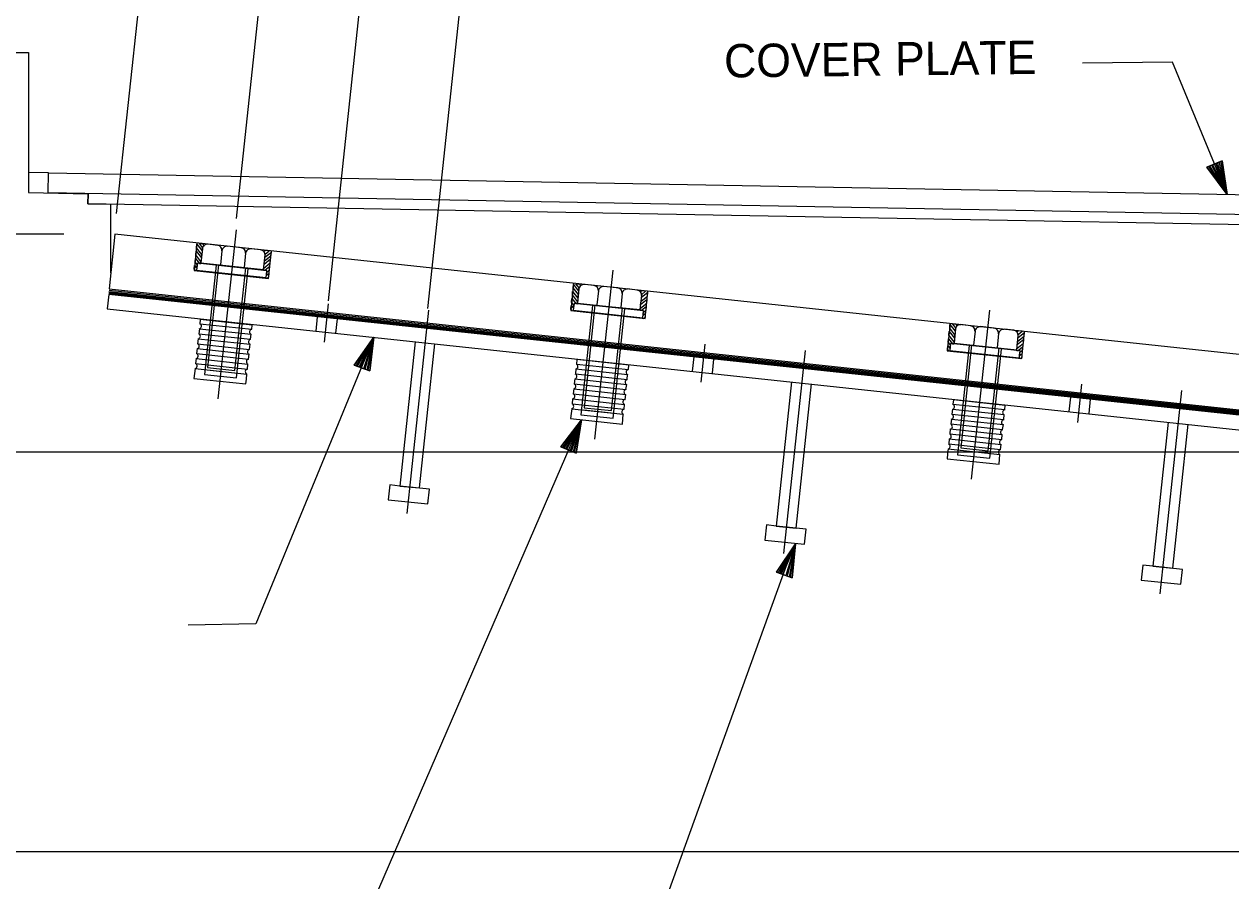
# Model space of a CAD drawing. Extents: x 10139.9 to 10183.9, y 10031.6 to 10060.9.
# Drawn here: x 10149.25 to 10155.34, y 10037.32 to 10041.64 of the extents above; entities that cross this region are included whole.
import ezdxf

# ---------------------------------------------------------------- set-up
doc = ezdxf.new("R2010")
doc.units = 0
for name, color, linetype in [('Dimension Lines', 7, 'Continuous'), ('Mis Center Lines', 7, 'Continuous'), ('Mis Object Lines', 7, 'Continuous'), ('Rebar Lines', 7, 'Continuous'), ('Structural Steel Lines', 7, 'Continuous'), ('Text', 7, 'Continuous')]:
    doc.layers.add(name, color=color, linetype=linetype)

msp = doc.modelspace()

# ---------------------------------------------------------------- linework, layer by layer
at = {"layer": 'Dimension Lines'}
for p, q in [((10149.7175, 10040.6874), (10150.2284, 10045.4617)), ((10150.3236, 10040.663), (10150.8303, 10045.3975)), ((10150.7865, 10040.2468), (10151.2451, 10044.5343)), ((10151.2881, 10040.208), (10151.6579, 10043.6551)), ((10150.3215, 10040.6048), (10150.2295, 10039.7521)), ((10149.4516, 10040.583), (10145.4322, 10040.583)), ((10152.222, 10040.4023), (10152.1295, 10039.5496)), ((10149.6791, 10040.2944), (10160.3774, 10039.1552)), ((10149.6791, 10040.2905), (10160.3767, 10039.1507)), ((10149.6797, 10040.3004), (10160.378, 10039.1605)), ((10149.678, 10040.2853), (10160.3767, 10039.1453)), ((10149.678, 10040.2814), (10160.376, 10039.1394)), ((10150.282, 10040.2429), (10150.2799, 10040.2178)), ((10150.7674, 10040.0386), (10150.7879, 10040.2316)), ((10151.2914, 10040.1999), (10151.1823, 10039.1747)), ((10154.1221, 10040.1999), (10154.0301, 10039.3471)), ((10152.1824, 10040.0404), (10152.1804, 10040.0154)), ((10152.668, 10039.8361), (10152.6884, 10040.0287)), ((10153.1918, 10039.997), (10153.0828, 10038.9721)), ((10154.083, 10039.8375), (10154.0808, 10039.8129)), ((10154.5683, 10039.6336), (10154.5884, 10039.8262)), ((10155.0919, 10039.7945), (10154.9832, 10038.7696))]:
    msp.add_line(p, q, dxfattribs=at)
for points in [[(10155.3219, 10040.7841), (10155.046, 10041.4516), (10154.5923, 10041.4462)], [(10155.2577, 10040.9376), (10155.2658, 10040.9407), (10155.3219, 10040.7841), (10155.2736, 10040.9435), (10155.2809, 10040.9467), (10155.3219, 10040.7841), (10155.2894, 10040.9502), (10155.2969, 10040.9533), (10155.3219, 10040.7841), (10155.22, 10040.9216), (10155.2274, 10040.9248), (10155.3219, 10040.7841), (10155.2348, 10040.9277), (10155.2426, 10040.9315), (10155.3219, 10040.7841), (10155.2506, 10040.9337), (10155.2969, 10040.9533), (10155.22, 10040.9216), (10155.3219, 10040.7841), (10155.2969, 10040.9533)], [(10151.0161, 10040.0636), (10150.4206, 10038.6183), (10150.0795, 10038.6117)], [(10150.9565, 10039.908), (10150.9487, 10039.9109), (10151.0161, 10040.0636), (10150.9413, 10039.9148), (10150.9339, 10039.9169), (10151.0161, 10040.0636), (10150.9255, 10039.9193), (10150.917, 10039.9233), (10151.0161, 10040.0636), (10150.995, 10039.8936), (10150.9876, 10039.8958), (10151.0161, 10040.0636), (10150.9798, 10039.8996), (10150.9724, 10039.9028), (10151.0161, 10040.0636), (10150.9639, 10039.9049), (10150.917, 10039.9233), (10150.995, 10039.8936), (10151.0161, 10040.0636), (10150.917, 10039.9233)], [(10152.0632, 10039.6471), (10150.7265, 10036.5563), (10149.9684, 10036.5563)], [(10151.999, 10039.4946), (10151.9905, 10039.4975), (10152.0632, 10039.6471), (10151.9839, 10039.5006), (10151.9761, 10039.5034), (10152.0632, 10039.6471), (10151.9686, 10039.5073), (10151.9602, 10039.5105), (10152.0632, 10039.6471), (10152.0375, 10039.4788), (10152.029, 10039.4823), (10152.0632, 10039.6471), (10152.0216, 10039.4847), (10152.0139, 10039.4876), (10152.0632, 10039.6471), (10152.0064, 10039.4915), (10151.9602, 10039.5105), (10152.0375, 10039.4788), (10152.0632, 10039.6471), (10151.9602, 10039.5105)], [(10153.0881, 10038.8632), (10153.08, 10038.8663), (10153.1434, 10039.0205), (10153.0715, 10038.8695), (10153.0641, 10038.8723), (10153.1434, 10039.0205), (10153.0556, 10038.8748), (10153.0482, 10038.8776), (10153.1434, 10039.0205), (10153.1276, 10038.8497), (10153.1192, 10038.8525), (10153.1434, 10039.0205), (10153.1117, 10038.855), (10153.1032, 10038.8589), (10153.1434, 10039.0205), (10153.0958, 10038.861), (10153.0482, 10038.8776), (10153.1276, 10038.8497), (10153.1434, 10039.0205), (10153.0482, 10038.8776)], [(10153.1124, 10038.9531), (10152.0255, 10035.9445), (10151.4786, 10035.9438)]]:
    msp.add_lwpolyline(points, dxfattribs=at)
at = {"layer": 'Mis Center Lines'}
for p, q in [((10150.1596, 10040.5272), (10150.1529, 10040.5354)), ((10152.0601, 10040.3244), (10152.0533, 10040.3329)), ((10153.9605, 10040.1219), (10153.9538, 10040.1303))]:
    msp.add_line(p, q, dxfattribs=at)
for points in [[(10150.1166, 10040.4002), (10150.1099, 10040.4084), (10150.1113, 10040.4256), (10150.1235, 10040.4122), (10150.1251, 10040.4302), (10150.1137, 10040.4432), (10150.1152, 10040.4613), (10150.1356, 10040.4355), (10150.1422, 10040.4348), (10150.1436, 10040.4461), (10150.1172, 10040.4796), (10150.119, 10040.4977), (10150.1455, 10040.4637), (10150.1476, 10040.481), (10150.1212, 10040.5148), (10150.1226, 10040.5324), (10150.149, 10040.499), (10150.1507, 10040.5096), (10150.1521, 10040.5156), (10150.1356, 10040.536), (10150.1529, 10040.5354)], [(10150.4771, 10040.3614), (10150.4862, 10040.3685), (10150.487, 10040.3858), (10150.4743, 10040.3752), (10150.4757, 10040.3924), (10150.4895, 10040.403), (10150.4909, 10040.4203), (10150.4658, 10040.4009), (10150.4598, 10040.4009), (10150.4605, 10040.4122), (10150.4929, 10040.4387), (10150.4947, 10040.4567), (10150.4619, 10040.4302), (10150.4644, 10040.4486), (10150.4969, 10040.4743), (10150.499, 10040.4916), (10150.4658, 10040.4658), (10150.4672, 10040.4771), (10150.4672, 10040.4824), (10150.487, 10040.499), (10150.4689, 10040.5007), (10150.4619, 10040.4955)], [(10152.0171, 10040.1974), (10152.0103, 10040.2058), (10152.0117, 10040.2231), (10152.0237, 10040.2098), (10152.0255, 10040.2277), (10152.0139, 10040.2404), (10152.0156, 10040.2588), (10152.0361, 10040.233), (10152.0428, 10040.2323), (10152.0442, 10040.2435), (10152.0177, 10040.2768), (10152.0191, 10040.2951), (10152.0456, 10040.2608), (10152.048, 10040.2785), (10152.0216, 10040.3123), (10152.023, 10040.3297), (10152.0494, 10040.2966), (10152.0508, 10040.3071), (10152.0527, 10040.3131), (10152.0361, 10040.3335), (10152.0533, 10040.3329)], [(10152.3775, 10040.1589), (10152.3868, 10040.1656), (10152.3874, 10040.1832), (10152.3744, 10040.1727), (10152.3761, 10040.19), (10152.3895, 10040.2005), (10152.3912, 10040.2178), (10152.3663, 10040.1981), (10152.3603, 10040.1981), (10152.3609, 10040.2098), (10152.3934, 10040.2362), (10152.3948, 10040.2542), (10152.3623, 10040.2277), (10152.3648, 10040.2457), (10152.3973, 10040.2715), (10152.3994, 10040.2891), (10152.3663, 10040.2633), (10152.3677, 10040.2746), (10152.3677, 10040.2799), (10152.3874, 10040.2966), (10152.3691, 10040.298), (10152.3623, 10040.2927)], [(10153.9174, 10039.9949), (10153.9105, 10040.0033), (10153.9122, 10040.0206), (10153.9242, 10040.0069), (10153.9256, 10040.0253), (10153.9143, 10040.0379), (10153.9157, 10040.0562), (10153.9361, 10040.0305), (10153.9433, 10040.0297), (10153.9447, 10040.041), (10153.9182, 10040.0743), (10153.9196, 10040.0922), (10153.946, 10040.0584), (10153.9485, 10040.0757), (10153.9221, 10040.1099), (10153.9235, 10040.1272), (10153.9499, 10040.094), (10153.9514, 10040.1046), (10153.9527, 10040.1106), (10153.9361, 10040.131), (10153.9538, 10040.1303)], [(10154.278, 10039.9564), (10154.2871, 10039.9631), (10154.2879, 10039.9804), (10154.2749, 10039.9699), (10154.2766, 10039.9875), (10154.2901, 10039.998), (10154.2915, 10040.0154), (10154.2667, 10039.9956), (10154.2607, 10039.9956), (10154.2615, 10040.0069), (10154.2939, 10040.0333), (10154.2953, 10040.0517), (10154.2629, 10040.0253), (10154.265, 10040.0432), (10154.2978, 10040.0689), (10154.2999, 10040.0862), (10154.2667, 10040.0605), (10154.2681, 10040.0721), (10154.2681, 10040.0774), (10154.2879, 10040.094), (10154.2695, 10040.0955), (10154.2629, 10040.0901)]]:
    msp.add_lwpolyline(points, dxfattribs=at)
at = {"layer": 'Mis Object Lines'}
for p, q in [((10149.3743, 10040.893), (10149.2737, 10040.8952)), ((10160.6148, 10039.483), (10146.2493, 10039.483))]:
    msp.add_line(p, q, dxfattribs=at)
msp.add_lwpolyline([(10165.4208, 10037.4672), (10146.2493, 10037.4672), (10146.2493, 10041.3489), (10146.4006, 10041.4998), (10149.2737, 10041.4998), (10149.2737, 10040.794), (10149.574, 10040.7872), (10149.5726, 10040.7371), (10149.6872, 10040.7351), (10149.6872, 10040.3886)], dxfattribs=at)
at = {"layer": 'Rebar Lines'}
for p, q in [((10150.1507, 10040.5103), (10150.143, 10040.4387)), ((10150.227, 10040.5272), (10150.178, 10040.5324)), ((10150.2488, 10040.4997), (10150.2414, 10040.4288)), ((10150.3466, 10040.5148), (10150.2771, 10040.5227)), ((10150.3684, 10040.487), (10150.3614, 10040.4161)), ((10150.4446, 10040.5043), (10150.3964, 10040.5096)), ((10150.4598, 10040.4055), (10150.4672, 10040.4771)), ((10150.143, 10040.4387), (10150.3011, 10040.4221)), ((10150.3011, 10040.4221), (10150.4598, 10040.4055)), ((10152.0508, 10040.3079), (10152.0435, 10040.2362)), ((10152.1274, 10040.3244), (10152.0783, 10040.3297)), ((10152.1493, 10040.2972), (10152.1419, 10040.2264)), ((10152.2466, 10040.3123), (10152.1772, 10040.3198)), ((10152.3452, 10040.3018), (10152.2968, 10040.3071)), ((10152.0435, 10040.2362), (10152.2015, 10040.2192)), ((10152.2689, 10040.2845), (10152.2618, 10040.2132)), ((10152.3603, 10040.2027), (10152.3677, 10040.2746)), ((10152.2015, 10040.2192), (10152.3603, 10040.2027)), ((10150.1402, 10040.1529), (10150.1378, 10040.131)), ((10150.1378, 10040.131), (10150.4002, 10040.1039)), ((10150.4016, 10040.1251), (10150.1402, 10040.1529)), ((10150.4002, 10040.1039), (10150.4016, 10040.1251)), ((10154.0279, 10040.1219), (10153.9785, 10040.1272)), ((10154.1471, 10040.1099), (10154.0777, 10040.1173)), ((10150.1303, 10040.0562), (10150.1265, 10040.0311)), ((10150.1303, 10040.0562), (10150.3917, 10040.028)), ((10150.1356, 10040.106), (10150.1323, 10040.0809)), ((10150.1323, 10040.0809), (10150.3942, 10040.0531)), ((10150.1356, 10040.106), (10150.3964, 10040.0788)), ((10150.3942, 10040.0531), (10150.3964, 10040.0788)), ((10153.9514, 10040.1053), (10153.9439, 10040.0333)), ((10154.0497, 10040.0947), (10154.042, 10040.0234)), ((10154.169, 10040.0817), (10154.1623, 10040.0107)), ((10154.2455, 10040.0993), (10154.1972, 10040.1046)), ((10154.2607, 10040.0002), (10154.2681, 10040.0721)), ((10150.1243, 10040.0062), (10150.1218, 10039.9811)), ((10150.1243, 10040.0062), (10150.3865, 10039.9776)), ((10150.1265, 10040.0311), (10150.3879, 10040.0022)), ((10150.3879, 10040.0022), (10150.3917, 10040.028)), ((10153.9439, 10040.0333), (10154.102, 10040.0168)), ((10154.102, 10040.0168), (10154.2607, 10040.0002)), ((10150.119, 10039.9557), (10150.1166, 10039.9306)), ((10150.1166, 10039.9306), (10150.3783, 10039.9028)), ((10150.119, 10039.9557), (10150.3804, 10039.9275)), ((10150.1218, 10039.9811), (10150.3843, 10039.9526)), ((10150.3783, 10039.9028), (10150.3804, 10039.9275)), ((10150.3843, 10039.9526), (10150.3865, 10039.9776)), ((10152.0403, 10039.9504), (10152.0381, 10039.9281)), ((10152.0381, 10039.9281), (10152.3006, 10039.901)), ((10152.302, 10039.9222), (10152.0403, 10039.9504)), ((10150.1105, 10039.8809), (10150.1084, 10039.8559)), ((10150.1144, 10039.9056), (10150.1105, 10039.8809)), ((10150.1144, 10039.9056), (10150.3744, 10039.8777)), ((10150.1755, 10039.8996), (10150.313, 10039.8845)), ((10150.373, 10039.8527), (10150.3744, 10039.8777)), ((10152.0361, 10039.9035), (10152.0329, 10039.8785)), ((10152.0329, 10039.8785), (10152.2943, 10039.8506)), ((10152.0361, 10039.9035), (10152.2968, 10039.8763)), ((10152.2943, 10039.8506), (10152.2968, 10039.8763)), ((10152.3006, 10039.901), (10152.302, 10039.9222)), ((10150.1084, 10039.8559), (10150.3705, 10039.828)), ((10150.3705, 10039.828), (10150.373, 10039.8527)), ((10152.0244, 10039.8036), (10152.0223, 10039.7786)), ((10152.0244, 10039.8036), (10152.2869, 10039.7752)), ((10152.0307, 10039.8534), (10152.0268, 10039.8287)), ((10152.0268, 10039.8287), (10152.2882, 10039.7997)), ((10152.0307, 10039.8534), (10152.2922, 10039.8256)), ((10152.2882, 10039.7997), (10152.2922, 10039.8256)), ((10152.0191, 10039.7529), (10152.0171, 10039.7281)), ((10152.0191, 10039.7529), (10152.2809, 10039.725)), ((10152.0223, 10039.7786), (10152.2848, 10039.7501)), ((10152.2848, 10039.7501), (10152.2869, 10039.7752)), ((10153.9408, 10039.7476), (10153.9386, 10039.7257)), ((10154.2025, 10039.7196), (10153.9408, 10039.7476)), ((10152.0149, 10039.7031), (10152.011, 10039.678)), ((10152.0149, 10039.7031), (10152.2749, 10039.6753)), ((10152.0171, 10039.7281), (10152.2785, 10039.6999)), ((10152.0759, 10039.6972), (10152.2135, 10039.6819)), ((10152.2785, 10039.6999), (10152.2809, 10039.725)), ((10153.9361, 10039.701), (10153.9334, 10039.676)), ((10153.9361, 10039.701), (10154.1972, 10039.6735)), ((10153.9386, 10039.7257), (10154.2008, 10039.6986)), ((10154.2008, 10039.6986), (10154.2025, 10039.7196)), ((10152.011, 10039.678), (10152.0085, 10039.6534)), ((10152.0085, 10039.6534), (10152.271, 10039.6251)), ((10152.271, 10039.6251), (10152.2731, 10039.6502)), ((10152.2731, 10039.6502), (10152.2749, 10039.6753)), ((10153.9309, 10039.6509), (10153.9273, 10039.6259)), ((10153.9273, 10039.6259), (10154.1887, 10039.5973)), ((10153.9309, 10039.6509), (10154.1927, 10039.6231)), ((10153.9334, 10039.676), (10154.1948, 10039.648)), ((10154.1887, 10039.5973), (10154.1927, 10039.6231)), ((10154.1948, 10039.648), (10154.1972, 10039.6735)), ((10153.9249, 10039.6011), (10153.9227, 10039.5761)), ((10153.9227, 10039.5761), (10154.1849, 10039.5475)), ((10153.9249, 10039.6011), (10154.1873, 10039.5722)), ((10154.1849, 10039.5475), (10154.1873, 10039.5722)), ((10153.915, 10039.5006), (10153.9115, 10039.4756)), ((10153.915, 10039.5006), (10154.175, 10039.4724)), ((10153.9196, 10039.5504), (10153.9174, 10039.5253)), ((10153.9174, 10039.5253), (10154.1789, 10039.4975)), ((10153.9196, 10039.5504), (10154.1814, 10039.5226)), ((10154.1789, 10039.4975), (10154.1814, 10039.5226)), ((10153.9115, 10039.4756), (10153.909, 10039.4505)), ((10153.909, 10039.4505), (10154.1715, 10039.4227)), ((10153.9764, 10039.4946), (10154.114, 10039.4794)), ((10154.1715, 10039.4227), (10154.1736, 10039.4477)), ((10154.1736, 10039.4477), (10154.175, 10039.4724))]:
    msp.add_line(p, q, dxfattribs=at)
for points in [[(10150.1257, 10040.4373), (10150.1218, 10040.4023), (10150.4725, 10040.3646), (10150.4764, 10040.3991), (10150.1257, 10040.4373)], [(10150.2196, 10040.4267), (10150.1606, 10039.8757), (10150.3229, 10039.858), (10150.3826, 10040.409)], [(10150.2315, 10040.4295), (10150.1772, 10039.9102), (10150.3148, 10039.8958), (10150.3705, 10040.4143)], [(10152.0262, 10040.2344), (10152.0223, 10040.1999), (10152.373, 10040.1621), (10152.3769, 10040.1967), (10152.0262, 10040.2344)], [(10152.1196, 10040.2239), (10152.0607, 10039.6728), (10152.2234, 10039.6555), (10152.283, 10040.2066)], [(10152.132, 10040.227), (10152.0774, 10039.7077), (10152.2149, 10039.6932), (10152.271, 10040.2118)], [(10151.2239, 10040.041), (10151.1464, 10039.313), (10151.0962, 10039.319), (10151.0881, 10039.2428), (10151.2881, 10039.2223), (10151.2966, 10039.297), (10151.1464, 10039.313), (10151.2469, 10039.3031), (10151.3244, 10040.0305)], [(10153.9263, 10040.0319), (10153.9227, 10039.997), (10154.2735, 10039.9592), (10154.2773, 10039.9942), (10153.9263, 10040.0319)], [(10154.0202, 10040.0214), (10153.9612, 10039.4703), (10154.1238, 10039.453), (10154.1835, 10040.0041)], [(10154.0321, 10040.0245), (10153.9778, 10039.5052), (10154.1154, 10039.4907), (10154.1715, 10040.0093)], [(10153.1244, 10039.8386), (10153.0465, 10039.1105), (10152.9967, 10039.1164), (10152.9883, 10039.0403), (10153.1886, 10039.0197), (10153.1971, 10039.0946), (10153.0465, 10039.1105), (10153.147, 10039.1006), (10153.2249, 10039.828)], [(10155.0249, 10039.6358), (10154.947, 10038.9079), (10154.8972, 10038.9139), (10154.8887, 10038.8377), (10155.0891, 10038.8172), (10155.0972, 10038.8921), (10154.947, 10038.9079), (10155.0475, 10038.8981), (10155.1255, 10039.6251)]]:
    msp.add_lwpolyline(points, dxfattribs=at)
for centre, radius, start, end in [((10150.1757, 10040.5077), 0.0252, 83.89366, 173.89366), ((10150.2241, 10040.5025), 0.0252, 353.89366, 83.89366), ((10150.2742, 10040.4971), 0.0252, 83.89366, 173.89366), ((10150.3437, 10040.4897), 0.0252, 353.89366, 83.89366), ((10150.3937, 10040.4843), 0.0252, 83.89366, 173.89366), ((10150.4421, 10040.4792), 0.0252, 353.89366, 83.89366), ((10152.0758, 10040.3046), 0.0252, 83.89366, 173.89366), ((10152.1243, 10040.2994), 0.0252, 353.89366, 83.89366), ((10152.1743, 10040.294), 0.0252, 83.89366, 173.89366), ((10152.2438, 10040.2866), 0.0252, 353.89366, 83.89366), ((10152.2938, 10040.2812), 0.0252, 83.89366, 173.89366), ((10152.3423, 10040.2761), 0.0252, 353.89366, 83.89366), ((10150.1327, 10040.1191), 0.0132, 280.97678, 66.77189), ((10153.976, 10040.1015), 0.0252, 83.89366, 173.89366), ((10154.0244, 10040.0963), 0.0252, 353.89366, 83.89366), ((10154.0745, 10040.0909), 0.0252, 83.89366, 173.89366), ((10154.1439, 10040.0835), 0.0252, 353.89366, 83.89366), ((10150.1273, 10040.069), 0.0132, 280.97678, 66.77189), ((10150.3966, 10040.0402), 0.0132, 101.01543, 246.81054), ((10150.3966, 10040.0402), 0.0132, 101.01543, 246.81054), ((10150.402, 10040.0903), 0.0132, 101.01543, 246.81054), ((10154.194, 10040.0781), 0.0252, 83.89366, 173.89366), ((10154.2424, 10040.073), 0.0252, 353.89366, 83.89366), ((10150.1219, 10040.0189), 0.0132, 280.97678, 66.77189), ((10150.3913, 10039.9901), 0.0132, 101.01543, 246.81054), ((10150.1112, 10039.9187), 0.0132, 280.97678, 66.77189), ((10150.1166, 10039.9688), 0.0132, 280.97678, 66.77189), ((10150.3859, 10039.94), 0.0132, 101.01543, 246.81054), ((10152.0328, 10039.916), 0.0132, 280.97678, 66.77189), ((10150.3805, 10039.8898), 0.0132, 101.01543, 246.81054), ((10152.0274, 10039.8659), 0.0132, 280.97678, 66.77189), ((10152.3021, 10039.8872), 0.0132, 101.01543, 246.81054), ((10152.0221, 10039.8158), 0.0132, 280.97678, 66.77189), ((10152.2968, 10039.8371), 0.0132, 101.01543, 246.81054), ((10152.2968, 10039.8371), 0.0132, 101.01543, 246.81054), ((10152.0167, 10039.7657), 0.0132, 280.97678, 66.77189), ((10152.2861, 10039.7369), 0.0132, 101.01543, 246.81054), ((10152.2914, 10039.787), 0.0132, 101.01543, 246.81054), ((10152.0114, 10039.7156), 0.0132, 280.97678, 66.77189), ((10152.2807, 10039.6867), 0.0132, 101.01543, 246.81054), ((10153.933, 10039.7129), 0.0132, 280.97678, 66.77189), ((10154.2023, 10039.6841), 0.0132, 101.01543, 246.81054), ((10153.9222, 10039.6127), 0.0132, 280.97678, 66.77189), ((10153.9276, 10039.6628), 0.0132, 280.97678, 66.77189), ((10154.1969, 10039.634), 0.0132, 101.01543, 246.81054), ((10154.1969, 10039.634), 0.0132, 101.01543, 246.81054), ((10153.9169, 10039.5626), 0.0132, 280.97678, 66.77189), ((10154.1916, 10039.5839), 0.0132, 101.01543, 246.81054), ((10153.9115, 10039.5125), 0.0132, 280.97678, 66.77189), ((10154.1862, 10039.5338), 0.0132, 101.01543, 246.81054), ((10154.1808, 10039.4836), 0.0132, 101.01543, 246.81054)]:
    msp.add_arc(centre, radius, start, end, dxfattribs=at)
at = {"layer": 'Structural Steel Lines'}
for p, q in [((10149.7097, 10040.583), (10149.6805, 10040.3079)), ((10160.3185, 10039.4477), (10149.7097, 10040.583)), ((10149.678, 10040.2792), (10149.6706, 10040.2073)), ((10150.7304, 10040.1664), (10150.723, 10040.0947)), ((10150.8303, 10040.1558), (10150.8228, 10040.0842)), ((10152.6308, 10039.9639), (10152.6231, 10039.8922)), ((10152.7307, 10039.9532), (10152.7229, 10039.8816)), ((10154.5314, 10039.7614), (10154.5236, 10039.6893)), ((10154.6308, 10039.7507), (10154.6234, 10039.6788))]:
    msp.add_line(p, q, dxfattribs=at)
for points in [[(10159.7826, 10040.602), (10149.3721, 10040.7915), (10149.3743, 10040.893)], [(10149.3743, 10040.893), (10159.7847, 10040.7026)], [(10159.7819, 10040.5512), (10149.5726, 10040.7371), (10149.574, 10040.7872)], [(10150.1235, 10040.5385), (10150.1091, 10040.4009), (10150.4848, 10040.3607), (10150.499, 10040.4983)], [(10149.6805, 10040.3079), (10160.378, 10039.162)], [(10152.0237, 10040.3357), (10152.0096, 10040.1981), (10152.3849, 10040.1583), (10152.3994, 10040.2958)], [(10160.413, 10039.134), (10149.678, 10040.2792)], [(10149.6706, 10040.2073), (10160.413, 10039.0582)], [(10153.9242, 10040.1332), (10153.9097, 10039.9956), (10154.2854, 10039.9557), (10154.2999, 10040.0933)]]:
    msp.add_lwpolyline(points, dxfattribs=at)

# ---------------------------------------------------------------- texts
at = {"layer": 'Text'}
msp.add_text('COVER PLATE', height=0.168281, rotation=0.67331, dxfattribs=at).set_placement((10152.7843, 10041.3736))

doc.saveas('drawing.dxf')
